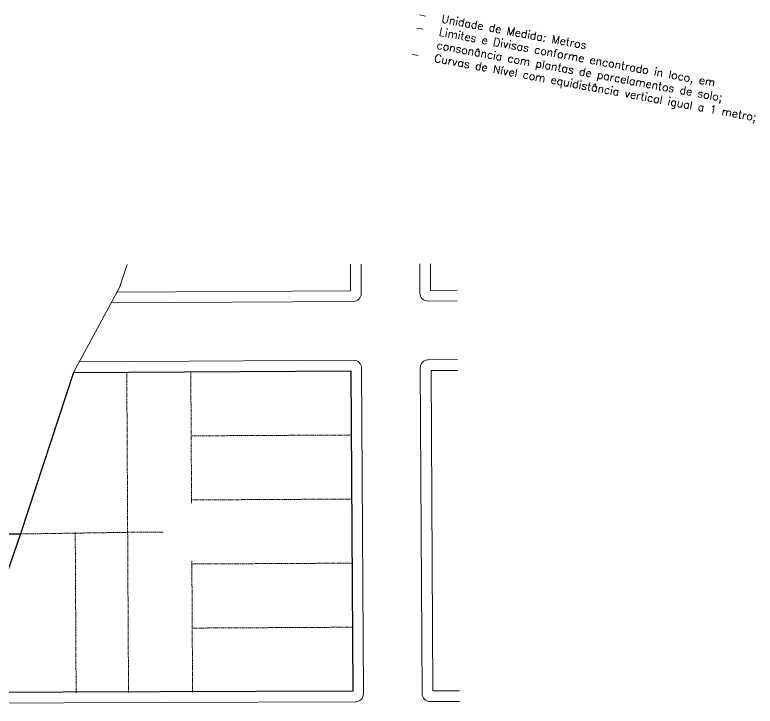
# Model space of a CAD drawing. Header units: centimetres. Extents: x 0 to 1302389, y -144212 to 85618.
# Drawn here: x 617478 to 631350, y -67204 to -54256 of the extents above; entities that cross this region are included whole.
import ezdxf

# ---------------------------------------------------------------- set-up
doc = ezdxf.new("R2010")
doc.units = ezdxf.units.CM
doc.header["$LTSCALE"] = 4
doc.linetypes.add('TRACEJADO', pattern=[2, 1, -1])
doc.layers.add('CONTORNO TERRENO', color=3, linetype='Continuous')
for name, color, linetype, lineweight in [('K-ALINHAMENTO', 10, 'Continuous', 9), ('P-MEIOFIO', 171, 'Continuous', 9), ('P-URB', 2, 'Continuous', 9)]:
    doc.layers.add(name, color=color, linetype=linetype, lineweight=lineweight)
doc.styles.add('ROMANS', font='romans.shx')

msp = doc.modelspace()

# ---------------------------------------------------------------- linework, layer by layer
at = {"color": 1}
for points in [[(618576.0022022153, -60953.70981586433), (623775.9249010135, -60925.35627104784), (623808.6405300191, -66925.26707767183), (616561.3352649665, -66945.07922609418)], [(618576.0022022208, -60953.70981586538), (617583.5264548586, -63979.36602186225)]]:
    msp.add_lwpolyline(points, dxfattribs=at)
at = {"layer": 'CONTORNO TERRENO'}
msp.add_lwpolyline([(616555.0497797244, -66945.09640892793), (604156.0961099417, -66978.99175368703), (604539.2690065937, -63979.36602186225), (617583.5264548586, -63979.36602186225)], close=True, dxfattribs=at)
at = {"layer": 'K-ALINHAMENTO'}
for points in [[(618576.0022022208, -60953.70981586538), (619442.6117041431, -59365.86135835305), (619582.0567516506, -58932.9978709633)], [(619398.9947571084, -59449.19999731297), (623767.7459941308, -59425.37856931775), (623765.0196918757, -58925.38600211323)], [(625264.9973935344, -58917.20709535957), (625267.7236960186, -59417.19966222753), (625767.7162632454, -59414.4733598514)], [(625808.6107988808, -66914.3618681588), (625308.6182316783, -66917.08817044471), (625275.9026031416, -60917.17736390722), (625775.8951703684, -60914.45106153109)]]:
    msp.add_lwpolyline(points, dxfattribs=at)
at = {"layer": 'P-MEIOFIO'}
for points in [[(619287.6392785888, -59649.81015688134), (623818.8357718048, -59625.10296589532, 0.4142135622955004), (623968.015651248, -59474.28730506904), (623965.01671876, -58924.29548121837)], [(625065.0003666497, -58918.29761634907), (625067.9992993717, -59468.28943995875, 0.4142135623314155), (625218.814960258, -59617.46931939595), (625768.8067842011, -59614.47038672422)], [(605007.2768042654, -60774.25836503669), (603107.3050488264, -60784.61831414606), (601907.3228875265, -60791.16143989493), (599457.3593081391, -60804.52032158046, 0.4142135623812581), (599308.179428694, -60955.33598240651), (599314.9951846745, -62205.31740048109), (599321.5383103547, -63405.29956189718), (599328.0814361029, -64605.28172323131), (599334.6245618571, -65805.26388447161), (599341.4403178268, -67055.24530254421, 0.4142135623787345), (599492.2559787129, -67204.42518198153), (601942.2195580733, -67191.06630019634), (603142.2017194631, -67184.523174464), (604157.1866309084, -67178.98878056183), (616561.882008175, -67145.07847874553), (623859.32321664, -67125.12927245931, 0.4150101377922281), (624008.9109294175, -66974.31194216153), (623975.6492976731, -60874.26649331907, 0.4142135623573188), (623824.8336367869, -60725.08661388175), (618685.4848293563, -60753.1098683225)], [(625809.701319798, -67114.35889502452), (625259.7094958868, -67117.35782751278, -0.4142135623129904), (625108.8938350355, -66968.17794808187), (625075.6329460061, -60868.26862815267, -0.4142135623598718), (625224.8128254457, -60717.45296732569), (625774.8046494109, -60714.45403465792)]]:
    msp.add_lwpolyline(points, format="xyb", dxfattribs=at)
at = {"layer": 'P-URB', "linetype": 'TRACEJADO', "ltscale": 2, "transparency": 33554687}
for points in [[(619608.702965361, -66948.16801777296), (619575.987336658, -60948.25721111009)], [(620789.3817700146, -63401.46922602516), (620775.9694979854, -60941.71408536623)], [(623782.4680270479, -62125.33843233995), (620782.5126237284, -62141.6962466992)], [(623789.0111527907, -63325.32059367292), (620789.0557494712, -63341.67840803228)], [(619592.345151018, -63948.21261439566), (620252.1270497047, -63944.61503095552)], [(619592.345151018, -63948.21261439566), (617583.5264548586, -63979.36602186225)], [(618610.4675805673, -63953.56648451183), (618626.8253946182, -66953.52188764559)], [(620808.6851266866, -66941.62489202886), (620795.272854658, -64481.86975127528)], [(623795.5542785334, -64525.30275500589), (620795.5988752139, -64541.66056936525)], [(623802.0974042764, -65725.28491633886), (620802.1420009566, -65741.64273069822)]]:
    msp.add_lwpolyline(points, dxfattribs=at)

# ---------------------------------------------------------------- texts
at = {"color": 2, "insert": (624900.5875217072, -54142.41436578671, 77500), "char_height": 150, "width": 7108.695002339998, "attachment_point": 1, "rotation": 349.5355947886205, "style": 'ROMANS'}
msp.add_mtext('\\pxi-3,l4t4;-^IUnidade de Medida: Metros\\P-^ILimites e Divisas conforme encontrado in loco, em consonância com plantas de parcelamentos de solo;\\P-^ICurvas de Nível com equidistância vertical igual a 1 metro;', dxfattribs=at)

doc.saveas('drawing.dxf')
